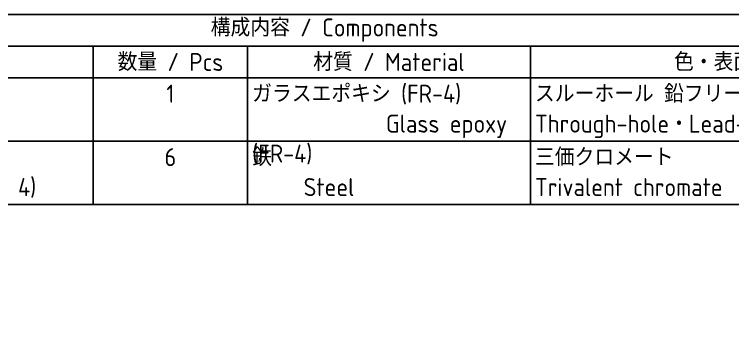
# Model space of a CAD drawing. Header units: millimetres. Extents: x 0 to 403, y 0 to 280.
# Drawn here: x 192.7 to 332.3, y 215.1 to 280 of the extents above; entities that cross this region are included whole.
import ezdxf

# ---------------------------------------------------------------- set-up
doc = ezdxf.new("R2010")
doc.units = ezdxf.units.MM
doc.styles.add('ACISOTS', font='isocp.shx', dxfattribs={"height": 1, "bigfont": 'extfont.shx'})

# ---------------------------------------------------------------- blocks, each defined once
blk = doc.blocks.new('TK-A3')
blk.add_lwpolyline([(0, 0), (403, 0), (403, 280), (0, 280)], close=True)
blk = doc.blocks.new('*S54')
at = {"color": 7}
for p, q in [((103, 280), (403, 280)), ((403, 242.95), (103, 242.95))]:
    blk.add_line(p, q, dxfattribs=at)
at = {"color": 1}
for p, q in [((103, 273.825), (403, 273.825)), ((208, 273.825), (208, 267.65)), ((238, 273.825), (238, 267.65)), ((293, 273.825), (293, 267.65)), ((103, 267.65), (403, 267.65)), ((208, 267.65), (208, 255.3)), ((238, 267.65), (238, 255.3)), ((293, 267.65), (293, 255.3)), ((103, 255.3), (403, 255.3)), ((208, 255.3), (208, 242.95)), ((238, 255.3), (238, 242.95)), ((293, 255.3), (293, 242.95))]:
    blk.add_line(p, q, dxfattribs=at)
at = {"color": 2, "insert": (253, 276.913), "char_height": 3.5, "attachment_point": 5, "style": 'ACISOTS'}
blk.add_mtext('構成内容 / Components', dxfattribs=at)
at = {"color": 2, "char_height": 3.5, "style": 'ACISOTS'}
for s, insert, width, attachment_point in [('数量 / Pcs', (223, 272.475), 28.2, 2), ('材質 / Material', (265.5, 272.475), 53.2, 2), ('色・表面処理 / Color・Finish', (348, 272.475), 108.2, 2), ('1', (223, 266.3), 28.2, 2), ('ガラスエポキシ (FR-4)                    Glass epoxy (FR-4)', (238.9, 266.3), 53.2, 1), ('スルーホール 鉛フリーハンダ レジスト                    Through-hole・Lead-free solder・Solder resist', (293.9, 266.3), 108.2, 1), ('取付ビス (ナベタッピング M1.6 x 4)          Screw (Pan head self tapping M1.6 - 4)', (118.9, 253.95), 88.2, 1), ('鉄                              Steel', (238.9, 253.95), 53.2, 1), ('三価クロメート                                        Trivalent chromate', (293.9, 253.95), 108.2, 1), ('6', (223, 253.95), 28.2, 2)]:
    blk.add_mtext(s, dxfattribs=dict(at, insert=insert, width=width, attachment_point=attachment_point))

msp = doc.modelspace()

# ---------------------------------------------------------------- block references
at = {"lineweight": 0}
msp.add_blockref('TK-A3', (0, 0), dxfattribs=at)
msp.add_blockref('*S54', (0, 0))

doc.saveas('drawing.dxf')
